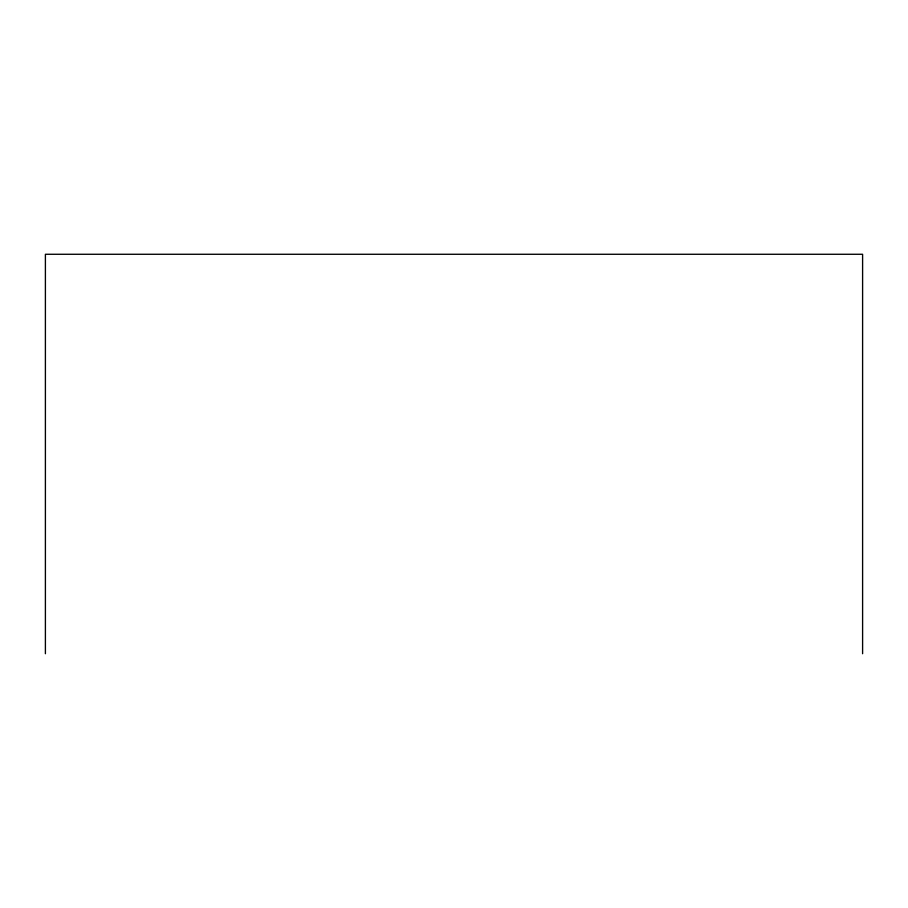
<?xml version="1.0" encoding="UTF-8"?>
<svg xmlns="http://www.w3.org/2000/svg" width="908" height="908" viewBox="0 0 908 908"><rect width="100%" height="100%" fill="white"/><g stroke="black" fill="none" stroke-linecap="round" stroke-linejoin="round"><path stroke-width="1.36" d="M862.6 653.726L862.6 254.274L45.4 254.274L45.4 653.726"/></g></svg>
